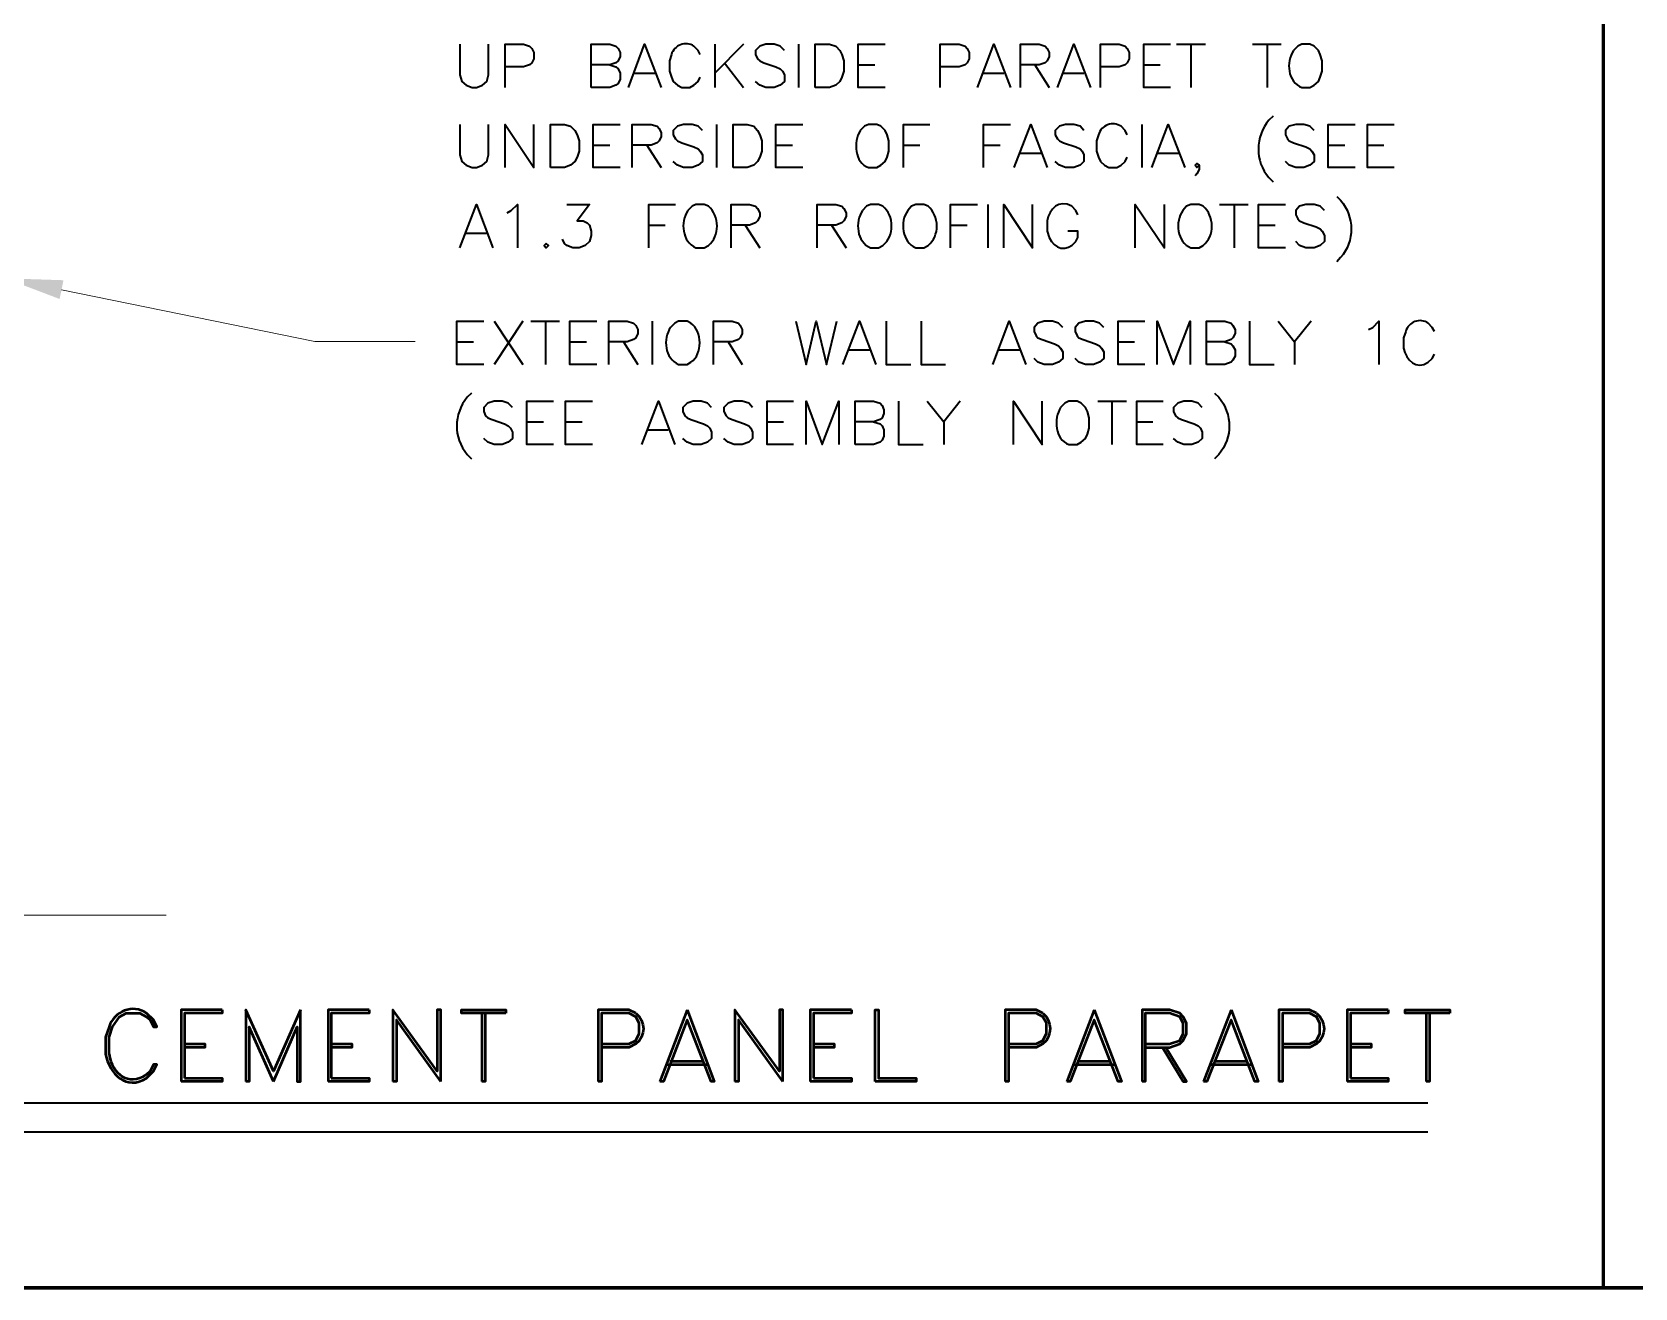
# Model space of a CAD drawing. Header units: inches. Extents: x 5 to 516, y -193 to 129.
# Drawn here: x 362.588 to 367.237, y -24.432 to -20.789 of the extents above; entities that cross this region are included whole.
import ezdxf

# ---------------------------------------------------------------- set-up
doc = ezdxf.new("R2010")
doc.units = ezdxf.units.IN
doc.header["$MEASUREMENT"] = 0
doc.layers.add('PDF5_Geometry', color=7, linetype='Continuous')
doc.layers.add('PDF5_Solid Fills', color=7, linetype='Continuous')

msp = doc.modelspace()

# ---------------------------------------------------------------- linework, layer by layer
at = {"layer": 'PDF5_Geometry', "lineweight": 60}
for points in [[(367.1454751, -24.4323428), (367.1454751, -16.9256758)], [(376.4010311, -24.4323428), (334.0676944, -24.4323428), (376.4010311, -24.4323428)]]:
    msp.add_lwpolyline(points, dxfattribs=at)
at = {"layer": 'PDF5_Geometry', "lineweight": 35}
for points in [[(363.8288075, -20.8245635), (363.8288075, -20.9134523), (363.834363, -20.9323412), (363.8465852, -20.9434523), (363.864363, -20.950119), (363.8765852, -20.950119), (363.894363, -20.9434523), (363.9065852, -20.9323412), (363.9121408, -20.9134523), (363.9121408, -20.8245635)], [(363.9599189, -20.9501196), (363.9599189, -20.824564), (364.0132522, -20.824564), (364.03103, -20.8301195), (364.0376967, -20.8367862), (364.0432522, -20.8478973), (364.0432522, -20.8667862), (364.0376967, -20.8778973), (364.03103, -20.884564), (364.0132522, -20.8901196), (363.9599189, -20.8901196)], [(364.2099189, -20.9501196), (364.2099189, -20.824564), (364.2632523, -20.824564), (364.28103, -20.8301195), (364.2876967, -20.8367862), (364.2932523, -20.8478973), (364.2932523, -20.8601196), (364.2876967, -20.8723418), (364.28103, -20.8778973), (364.2632523, -20.884564), (364.2099189, -20.884564)], [(364.3176968, -20.9501196), (364.3643635, -20.824564), (364.4121413, -20.9501196)], [(364.5676969, -20.8245635), (364.5676969, -20.950119)], [(364.6510302, -20.8245635), (364.5676969, -20.9078968)], [(364.7699188, -20.8423428), (364.7576966, -20.8301205), (364.7399188, -20.824565), (364.7165854, -20.824565), (364.6988077, -20.8301205), (364.6865854, -20.8423428), (364.6865854, -20.854565), (364.692141, -20.8667872), (364.6988077, -20.8723428), (364.7099188, -20.8778983), (364.7454743, -20.8901205), (364.7576966, -20.8956761), (364.7643632, -20.9023428), (364.7699188, -20.9134539), (364.7699188, -20.9323428), (364.7576966, -20.9434539), (364.7399188, -20.9501206), (364.7165854, -20.9501206), (364.6988077, -20.9434539), (364.6865854, -20.9323428)], [(364.8110305, -20.8245635), (364.8110305, -20.950119)], [(365.0621413, -20.9501196), (364.9843636, -20.9501196), (364.9843636, -20.824564), (365.0621413, -20.824564)], [(365.2221419, -20.9501196), (365.2221419, -20.824564), (365.2765863, -20.824564), (365.2943641, -20.8301195), (365.2999196, -20.8367862), (365.3054752, -20.8478973), (365.3054752, -20.8667862), (365.2999196, -20.8778973), (365.2943641, -20.884564), (365.2765863, -20.8901196), (365.2221419, -20.8901196)], [(365.3299186, -20.9501196), (365.3776964, -20.824564), (365.4254742, -20.9501196)], [(365.4543637, -20.9501196), (365.4543637, -20.824564), (365.5088081, -20.824564), (365.5265859, -20.8301195), (365.5321415, -20.8367862), (365.537697, -20.8478973), (365.537697, -20.8601196), (365.5321415, -20.8723418), (365.5265859, -20.8778973), (365.5088081, -20.884564), (365.4543637, -20.884564)], [(365.5621416, -20.9501196), (365.6099194, -20.824564), (365.6576972, -20.9501196)], [(365.6865855, -20.9501196), (365.6865855, -20.824564), (365.74103, -20.824564), (365.7588077, -20.8301195), (365.7643633, -20.8367862), (365.7699189, -20.8478973), (365.7699189, -20.8667862), (365.7643633, -20.8778973), (365.7588077, -20.884564), (365.74103, -20.8901196), (365.6865855, -20.8901196)], [(365.8899194, -20.9501196), (365.8121416, -20.9501196), (365.8121416, -20.824564), (365.8899194, -20.824564)], [(365.9076967, -20.8245635), (365.99103, -20.8245635)], [(365.9488084, -20.8245635), (365.9488084, -20.950119)], [(366.1276968, -20.8245635), (366.2110301, -20.8245635)], [(366.1699196, -20.8245635), (366.1699196, -20.950119)], [(366.27103, -20.950119), (366.2943633, -20.950119), (366.3065855, -20.9434523), (366.3188077, -20.9323412), (366.3243633, -20.920119), (366.3299189, -20.9023412), (366.3299189, -20.8723412), (366.3243633, -20.8545635), (366.3188077, -20.8423412), (366.3065855, -20.830119), (366.2943633, -20.8245635), (366.27103, -20.8245635), (366.2588077, -20.830119), (366.2465855, -20.8423412)], [(364.2632523, -20.8845633), (364.2810301, -20.8901188), (364.2876968, -20.8956744), (364.2932523, -20.9078966), (364.2932523, -20.9256744), (364.2876968, -20.9378966), (364.2810301, -20.9434522), (364.2632523, -20.9501188), (364.209919, -20.9501188)], [(364.335475, -20.9078968), (364.3943639, -20.9078968)], [(364.5965857, -20.8778969), (364.6510302, -20.9501191)], [(364.9843636, -20.8845633), (365.0321413, -20.8845633)], [(365.3476968, -20.9078968), (365.4065857, -20.9078968)], [(365.4965853, -20.8845633), (365.5376964, -20.9501188)], [(365.5799187, -20.9078968), (365.6388076, -20.9078968)], [(365.8121416, -20.8845633), (365.8599194, -20.8845633)], [(363.8288075, -21.0567864), (363.8288075, -21.1456753), (363.834363, -21.1645642), (363.8465852, -21.1756753), (363.864363, -21.182342), (363.8765852, -21.182342), (363.894363, -21.1756753), (363.9065852, -21.1645642), (363.9121408, -21.1456753), (363.9121408, -21.0567864)], [(363.9599189, -21.1823425), (363.9599189, -21.056787), (364.0432522, -21.1823425), (364.0432522, -21.056787)], [(364.293252, -21.1823425), (364.2154742, -21.1823425), (364.2154742, -21.056787), (364.293252, -21.056787)], [(364.3288075, -21.1823425), (364.3288075, -21.056787), (364.3832519, -21.056787), (364.4010297, -21.0623425), (364.4065853, -21.0690092), (364.4121408, -21.0812314), (364.4121408, -21.0923425), (364.4065853, -21.1045647), (364.4010297, -21.1101203), (364.3832519, -21.116787), (364.3288075, -21.116787)], [(364.5321416, -21.0745635), (364.5199194, -21.0623412), (364.5021416, -21.0567857), (364.4776972, -21.0567857), (364.4599194, -21.0623412), (364.4476972, -21.0745635), (364.4476972, -21.0867857), (364.4543638, -21.0990079), (364.4599194, -21.1045635), (364.4721416, -21.110119), (364.5076972, -21.1223413), (364.5199194, -21.1278968), (364.525475, -21.1345635), (364.5321416, -21.1456746), (364.5321416, -21.1645635), (364.5199194, -21.1756746), (364.5021416, -21.1823413), (364.4776972, -21.1823413), (364.4599194, -21.1756746), (364.4476972, -21.1645635)], [(364.5732522, -21.0567864), (364.5732522, -21.182342)], [(364.823252, -21.1823425), (364.7454742, -21.1823425), (364.7454742, -21.056787), (364.823252, -21.056787)], [(365.0143635, -21.182342), (365.0376968, -21.182342), (365.049919, -21.1756753), (365.0621413, -21.1645642), (365.0676968, -21.152342), (365.0732524, -21.1345642), (365.0732524, -21.1045642), (365.0676968, -21.0867864), (365.0621413, -21.0745642), (365.049919, -21.062342), (365.0376968, -21.0567864), (365.0143635, -21.0567864), (365.0021412, -21.062342), (364.989919, -21.0745642)], [(365.115475, -21.1823425), (365.115475, -21.056787), (365.1921417, -21.056787)], [(365.3476968, -21.1823425), (365.3476968, -21.056787), (365.4254746, -21.056787)], [(365.4365855, -21.1823425), (365.4843633, -21.056787), (365.5321411, -21.1823425)], [(365.6388086, -21.0745635), (365.6276974, -21.0623412), (365.6099197, -21.0567857), (365.5854752, -21.0567857), (365.5676974, -21.0623412), (365.5554752, -21.0745635), (365.5554752, -21.0867857), (365.5621419, -21.0990079), (365.5676974, -21.1045635), (365.5799197, -21.110119), (365.6154752, -21.1223413), (365.6276974, -21.1278968), (365.633253, -21.1345635), (365.6388086, -21.1456746), (365.6388086, -21.1645635), (365.6276974, -21.1756746), (365.6099197, -21.1823413), (365.5854752, -21.1823413), (365.5676974, -21.1756746), (365.5554752, -21.1645635)], [(365.8065852, -21.0567864), (365.8065852, -21.182342)], [(365.8354751, -21.1823425), (365.8832529, -21.056787), (365.9310307, -21.1823425)], [(366.1876966, -21.0334529), (366.1754744, -21.044564)], [(366.3065852, -21.0745635), (366.294363, -21.0623412), (366.2765852, -21.0567857), (366.2532519, -21.0567857), (366.234363, -21.0623412), (366.2232519, -21.0745635), (366.2232519, -21.0867857), (366.2288074, -21.0990079), (366.234363, -21.1045635), (366.2465852, -21.110119), (366.2821408, -21.1223413), (366.294363, -21.1278968), (366.2999185, -21.1345635), (366.3065852, -21.1456746), (366.3065852, -21.1645635), (366.294363, -21.1756746), (366.2765852, -21.1823413), (366.2532519, -21.1823413), (366.234363, -21.1756746), (366.2232519, -21.1645635)], [(366.4254747, -21.1823425), (366.3476969, -21.1823425), (366.3476969, -21.056787), (366.4254747, -21.056787)], [(366.5388079, -21.1823425), (366.4610302, -21.1823425), (366.4610302, -21.056787), (366.5388079, -21.056787)], [(364.2154742, -21.1167862), (364.263252, -21.1167862)], [(364.3710303, -21.1167862), (364.4121414, -21.1823418)], [(364.7454742, -21.1167862), (364.793252, -21.1167862)], [(365.115475, -21.1167862), (365.1632528, -21.1167862)], [(365.3476968, -21.1167862), (365.3954746, -21.1167862)], [(365.4543637, -21.1401198), (365.5143637, -21.1401198)], [(365.8532522, -21.1401198), (365.9132522, -21.1401198)], [(366.3476969, -21.1167862), (366.3954747, -21.1167862)], [(366.4610302, -21.1167862), (366.5088079, -21.1167862)], [(365.9732518, -21.1756761), (365.9665852, -21.1823428), (365.9610296, -21.1756761), (365.9665852, -21.1701206), (365.9732518, -21.1756761), (365.9732518, -21.1878984), (365.9665852, -21.2001206), (365.9610296, -21.2056761)], [(366.1754744, -21.2112307), (366.1876966, -21.2234529)], [(363.8288075, -21.4145632), (363.8765852, -21.2890077), (363.924363, -21.4145632)], [(363.9654742, -21.3134528), (363.9776965, -21.3067862), (363.9954742, -21.2890084), (363.9954742, -21.4145639)], [(364.1388084, -21.2890071), (364.204364, -21.2890071), (364.1688084, -21.3367849), (364.1865862, -21.3367849), (364.1976973, -21.3423405), (364.204364, -21.3490071), (364.2099196, -21.3667849), (364.2099196, -21.3790071), (364.204364, -21.3967849), (364.1921418, -21.407896), (364.174364, -21.4145627), (364.1565862, -21.4145627), (364.1388084, -21.407896), (364.1321418, -21.4023405), (364.1265862, -21.3901182)], [(364.3765856, -21.4145632), (364.3765856, -21.2890077), (364.4543634, -21.2890077)], [(364.549919, -21.2945627), (364.5376968, -21.2890071), (364.5132524, -21.2890071), (364.5021413, -21.2945627), (364.489919, -21.3067849)], [(364.615475, -21.4145632), (364.615475, -21.2890077), (364.6688083, -21.2890077), (364.6865861, -21.2945632), (364.6921416, -21.3012299), (364.6988083, -21.3134521), (364.6988083, -21.3245632), (364.6921416, -21.3367854), (364.6865861, -21.342341), (364.6688083, -21.3490077), (364.615475, -21.3490077)], [(364.865475, -21.4145632), (364.865475, -21.2890077), (364.9188083, -21.2890077), (364.9365861, -21.2945632), (364.9421417, -21.3012299), (364.9488083, -21.3134521), (364.9488083, -21.3245632), (364.9421417, -21.3367854), (364.9365861, -21.342341), (364.9188083, -21.3490077), (364.865475, -21.3490077)], [(365.0554744, -21.2945627), (365.0432521, -21.2890071), (365.0199188, -21.2890071), (365.0076966, -21.2945627), (364.9965855, -21.3067849)], [(365.1865858, -21.2945627), (365.1743636, -21.2890071), (365.1510302, -21.2890071), (365.138808, -21.2945627), (365.1276969, -21.3067849)], [(365.2521418, -21.4145632), (365.2521418, -21.2890077), (365.3299195, -21.2890077)], [(365.3599186, -21.2890071), (365.3599186, -21.4145627)], [(365.4065856, -21.4145632), (365.4065856, -21.2890077), (365.4899189, -21.4145632), (365.4899189, -21.2890077)], [(365.787697, -21.4145632), (365.787697, -21.2890077), (365.8721415, -21.4145632), (365.8721415, -21.2890077)], [(365.984364, -21.2945627), (365.9732528, -21.2890071), (365.9488084, -21.2890071), (365.9365862, -21.2945627), (365.9254751, -21.3067849)], [(366.0321417, -21.2890071), (366.1154751, -21.2890071)], [(366.0743634, -21.2890071), (366.0743634, -21.4145627)], [(366.2232528, -21.4145632), (366.145475, -21.4145632), (366.145475, -21.2890077), (366.2232528, -21.2890077)], [(366.3365863, -21.3067864), (366.324364, -21.2945642), (366.3065862, -21.2890087), (366.2821418, -21.2890087), (366.264364, -21.2945642), (366.2532529, -21.3067864), (366.2532529, -21.3190087), (366.2588085, -21.3312309), (366.264364, -21.3367864), (366.2765862, -21.342342), (366.3121418, -21.3545642), (366.324364, -21.3601198), (366.3299196, -21.3667864), (366.3365863, -21.3790087), (366.3365863, -21.3967864), (366.324364, -21.4078976), (366.3065862, -21.4145642), (366.2821418, -21.4145642), (366.264364, -21.4078976), (366.2532529, -21.3967864)], [(366.3721415, -21.2656759), (366.3832526, -21.276787)], [(365.5321415, -21.3367871), (365.5321415, -21.3667871), (365.537697, -21.3845649)], [(365.6210304, -21.3190093), (365.6154748, -21.3067871), (365.6032526, -21.2945648)], [(363.8465856, -21.3723405), (363.9065857, -21.3723405)], [(364.3765856, -21.3490092), (364.4243634, -21.3490092)], [(364.6565855, -21.3490092), (364.6988078, -21.4145648)], [(364.9065855, -21.3490092), (364.9488078, -21.4145648)], [(365.2521418, -21.3490092), (365.2999195, -21.3490092)], [(365.6154748, -21.3967871), (365.6210304, -21.3845649), (365.6210304, -21.3667871), (365.5921415, -21.3667871)], [(366.145475, -21.3490092), (366.1932528, -21.3490092)], [(364.5132524, -21.4145627), (364.5376968, -21.4145627), (364.549919, -21.407896)], [(365.0199188, -21.4145627), (365.0432521, -21.4145627), (365.0554744, -21.407896)], [(365.1510302, -21.4145627), (365.1743636, -21.4145627), (365.1865858, -21.407896)], [(365.9488084, -21.4145627), (365.9732528, -21.4145627), (365.984364, -21.407896)], [(366.3832526, -21.4434537), (366.3721415, -21.4556759)], [(363.8976967, -21.753453), (363.8199189, -21.753453), (363.8199189, -21.6278975), (363.8976967, -21.6278975)], [(363.9276969, -21.6278969), (364.0110302, -21.7534525)], [(364.0110302, -21.6278969), (363.9276969, -21.7534525)], [(364.0343637, -21.6278969), (364.117697, -21.6278969)], [(364.0765853, -21.6278969), (364.0765853, -21.7534525)], [(364.2254747, -21.753453), (364.147697, -21.753453), (364.147697, -21.6278975), (364.2254747, -21.6278975)], [(364.2610302, -21.753453), (364.2610302, -21.6278975), (364.3143636, -21.6278975), (364.3321413, -21.633453), (364.338808, -21.6401197), (364.3443636, -21.6523419), (364.3443636, -21.663453), (364.338808, -21.6756753), (364.3321413, -21.6812308), (364.3143636, -21.6878975), (364.2610302, -21.6878975)], [(364.3865863, -21.6278969), (364.3865863, -21.7534525)], [(364.4988077, -21.6334525), (364.4876966, -21.6278969), (364.4632521, -21.6278969), (364.452141, -21.6334525), (364.4399188, -21.6456747)], [(364.5643637, -21.753453), (364.5643637, -21.6278975), (364.6188081, -21.6278975), (364.6365859, -21.633453), (364.6421414, -21.6401197), (364.647697, -21.6523419), (364.647697, -21.663453), (364.6421414, -21.6756753), (364.6365859, -21.6812308), (364.6188081, -21.6878975), (364.5643637, -21.6878975)], [(364.803253, -21.6278969), (364.833253, -21.7534525), (364.8621419, -21.6278969), (364.8921419, -21.7534525), (364.9221419, -21.6278969)], [(364.9399187, -21.753453), (364.9876964, -21.6278975), (365.0354742, -21.753453)], [(365.0654748, -21.6278969), (365.0654748, -21.7534525), (365.1365859, -21.7534525)], [(365.1665863, -21.6278969), (365.1665863, -21.7534525), (365.2376974, -21.7534525)], [(365.3743635, -21.753453), (365.4221413, -21.6278975), (365.4699191, -21.753453)], [(365.5776965, -21.645674), (365.5654743, -21.6334518), (365.5476965, -21.6278962), (365.5232521, -21.6278962), (365.5054743, -21.6334518), (365.4943632, -21.645674), (365.4943632, -21.6578962), (365.4999187, -21.6701184), (365.5054743, -21.675674), (365.5176965, -21.6812296), (365.5532521, -21.6934518), (365.5654743, -21.6990073), (365.5710299, -21.705674), (365.5776965, -21.7167851), (365.5776965, -21.735674), (365.5654743, -21.7467851), (365.5476965, -21.7534518), (365.5232521, -21.7534518), (365.5054743, -21.7467851), (365.4943632, -21.735674)], [(365.6965862, -21.645674), (365.684364, -21.6334518), (365.6665862, -21.6278962), (365.6432529, -21.6278962), (365.624364, -21.6334518), (365.6132529, -21.645674), (365.6132529, -21.6578962), (365.6188085, -21.6701184), (365.624364, -21.675674), (365.6365862, -21.6812296), (365.6721418, -21.6934518), (365.684364, -21.6990073), (365.6899196, -21.705674), (365.6965862, -21.7167851), (365.6965862, -21.735674), (365.684364, -21.7467851), (365.6665862, -21.7534518), (365.6432529, -21.7534518), (365.624364, -21.7467851), (365.6132529, -21.735674)], [(365.8154746, -21.753453), (365.7376968, -21.753453), (365.7376968, -21.6278975), (365.8154746, -21.6278975)], [(365.8510301, -21.753453), (365.8510301, -21.6278975), (365.8988079, -21.753453), (365.9465856, -21.6278975), (365.9465856, -21.753453)], [(365.9943632, -21.753453), (365.9943632, -21.6278975), (366.0476966, -21.6278975), (366.0654744, -21.633453), (366.0710299, -21.6401197), (366.0776966, -21.6523419), (366.0776966, -21.663453), (366.0710299, -21.6756753), (366.0654744, -21.6812308), (366.0476966, -21.6878975), (365.9943632, -21.6878975)], [(366.1188083, -21.6278969), (366.1188083, -21.7534525), (366.1910305, -21.7534525)], [(366.2021416, -21.6278969), (366.2499194, -21.6878969), (366.2499194, -21.7534525)], [(366.2976967, -21.6278969), (366.2499189, -21.6878969)], [(366.4643634, -21.6523427), (366.4765856, -21.645676), (366.4943634, -21.6278982), (366.4943634, -21.7534538)], [(363.8199189, -21.6878968), (363.8676967, -21.6878968)], [(364.147697, -21.6878968), (364.1954747, -21.6878968)], [(364.303253, -21.6878968), (364.3443641, -21.7534523)], [(364.6065853, -21.6878968), (364.6476964, -21.7534523)], [(364.9576968, -21.7112303), (365.0176969, -21.7112303)], [(365.3921417, -21.7112303), (365.4521417, -21.7112303)], [(365.7376968, -21.6878968), (365.7854746, -21.6878968)], [(366.0476967, -21.6878968), (366.0654744, -21.6934523), (366.07103, -21.6990079), (366.0776967, -21.7112301), (366.0776967, -21.7290079), (366.07103, -21.7412301), (366.0654744, -21.7467857), (366.0476967, -21.7534523), (365.9943633, -21.7534523)], [(364.4632521, -21.7534525), (364.4876966, -21.7534525), (364.4988077, -21.7467858)], [(366.6376968, -21.7467857), (366.648808, -21.7356746), (366.6554746, -21.7234524)], [(363.8621406, -21.8367864), (363.8499183, -21.8478975)], [(366.0176967, -21.8367864), (366.029919, -21.8478975)], [(363.9810303, -21.877897), (363.9688081, -21.8656747), (363.9510303, -21.8601192), (363.9276969, -21.8601192), (363.9099192, -21.8656747), (363.8976969, -21.877897), (363.8976969, -21.8901192), (363.9032525, -21.9023414), (363.9099192, -21.907897), (363.9221414, -21.9134525), (363.9576969, -21.9256747), (363.9688081, -21.9312303), (363.9754747, -21.937897), (363.9810303, -21.9501192), (363.9810303, -21.967897), (363.9688081, -21.9790081), (363.9510303, -21.9856747), (363.9276969, -21.9856747), (363.9099192, -21.9790081), (363.8976969, -21.967897)], [(364.0999186, -21.985676), (364.0232519, -21.985676), (364.0232519, -21.8601204), (364.0999186, -21.8601204)], [(364.2132519, -21.985676), (364.1354741, -21.985676), (364.1354741, -21.8601204), (364.2132519, -21.8601204)], [(364.3565853, -21.985676), (364.4043631, -21.8601204), (364.4521408, -21.985676)], [(364.5588083, -21.877897), (364.5465861, -21.8656747), (364.5288083, -21.8601192), (364.505475, -21.8601192), (364.4876972, -21.8656747), (364.475475, -21.877897), (364.475475, -21.8901192), (364.4810305, -21.9023414), (364.4876972, -21.907897), (364.4988083, -21.9134525), (364.535475, -21.9256747), (364.5465861, -21.9312303), (364.5532528, -21.937897), (364.5588083, -21.9501192), (364.5588083, -21.967897), (364.5465861, -21.9790081), (364.5288083, -21.9856747), (364.505475, -21.9856747), (364.4876972, -21.9790081), (364.475475, -21.967897)], [(364.6776969, -21.877897), (364.6665858, -21.8656747), (364.6476969, -21.8601192), (364.6243636, -21.8601192), (364.6065858, -21.8656747), (364.5943636, -21.877897), (364.5943636, -21.8901192), (364.6010302, -21.9023414), (364.6065858, -21.907897), (364.618808, -21.9134525), (364.6543636, -21.9256747), (364.6665858, -21.9312303), (364.6721414, -21.937897), (364.6776969, -21.9501192), (364.6776969, -21.967897), (364.6665858, -21.9790081), (364.6476969, -21.9856747), (364.6243636, -21.9856747), (364.6065858, -21.9790081), (364.5943636, -21.967897)], [(364.7965864, -21.985676), (364.7199197, -21.985676), (364.7199197, -21.8601204), (364.7965864, -21.8601204)], [(364.8332529, -21.985676), (364.8332529, -21.8601204), (364.8799196, -21.985676), (364.9276974, -21.8601204), (364.9276974, -21.985676)], [(364.975475, -21.985676), (364.975475, -21.8601204), (365.0288084, -21.8601204), (365.0476973, -21.865676), (365.0532528, -21.8723427), (365.0588084, -21.8845649), (365.0588084, -21.895676), (365.0532528, -21.9078982), (365.0476973, -21.9134538), (365.0288084, -21.9201205), (364.975475, -21.9201205)], [(365.10103, -21.8601199), (365.10103, -21.9856755), (365.1721411, -21.9856755)], [(365.1843633, -21.8601199), (365.2321411, -21.9201199), (365.2321411, -21.9856755)], [(365.2799195, -21.8601199), (365.2321418, -21.9201199)], [(365.4343634, -21.985676), (365.4343634, -21.8601204), (365.5176967, -21.985676), (365.5176967, -21.8601204)], [(365.5954747, -21.9856755), (365.6188081, -21.9856755), (365.6310303, -21.9790088), (365.6432525, -21.9678977), (365.6488081, -21.9556755), (365.6543636, -21.9378977), (365.6543636, -21.9078977), (365.6488081, -21.8901199), (365.6432525, -21.8778977), (365.6310303, -21.8656755), (365.6188081, -21.8601199), (365.5954747, -21.8601199), (365.5832525, -21.8656755), (365.5710303, -21.8778977)], [(365.6788081, -21.8601199), (365.7621414, -21.8601199)], [(365.7199198, -21.8601199), (365.7199198, -21.9856755)], [(365.868808, -21.985676), (365.7921413, -21.985676), (365.7921413, -21.8601204), (365.868808, -21.8601204)], [(365.9821415, -21.877897), (365.9699193, -21.8656747), (365.9521415, -21.8601192), (365.9288082, -21.8601192), (365.9110304, -21.8656747), (365.8988082, -21.877897), (365.8988082, -21.8901192), (365.9043637, -21.9023414), (365.9110304, -21.907897), (365.9221415, -21.9134525), (365.9588082, -21.9256747), (365.9699193, -21.9312303), (365.976586, -21.937897), (365.9821415, -21.9501192), (365.9821415, -21.967897), (365.9699193, -21.9790081), (365.9521415, -21.9856747), (365.9288082, -21.9856747), (365.9110304, -21.9790081), (365.8988082, -21.967897)], [(364.0232519, -21.9201197), (364.0710297, -21.9201197)], [(364.1354741, -21.9201197), (364.1832519, -21.9201197)], [(364.3743635, -21.9434532), (364.4332524, -21.9434532)], [(364.7199197, -21.9201197), (364.7676975, -21.9201197)], [(365.0288073, -21.9201197), (365.0476962, -21.9256753), (365.0532518, -21.9312308), (365.0588073, -21.9434531), (365.0588073, -21.9612308), (365.0532518, -21.9734531), (365.0476962, -21.9790086), (365.0288073, -21.9856753), (364.975474, -21.9856753)], [(365.7921413, -21.9201197), (365.838808, -21.9201197)], [(363.8499183, -22.0145642), (363.8621406, -22.0267864)], [(366.029919, -22.0145642), (366.0176967, -22.0267864)], [(358.062141, -23.8956742), (366.6365859, -23.8956742)], [(358.062141, -23.9790075), (366.6365859, -23.9790075)]]:
    msp.add_lwpolyline(points, dxfattribs=at)
for points in [[(364.5254752, -20.8545634), (364.5199197, -20.8423411), (364.5076974, -20.8301189, 0.50829303), (364.4421419, -20.8545634), (364.4365863, -20.8723411), (364.4365863, -20.9023411), (364.4421419, -20.9201189), (364.4476974, -20.9323411), (364.4599197, -20.9434523), (364.4721419, -20.9501189), (364.4954752, -20.9501189), (364.5076974, -20.9434523), (364.5199197, -20.9323411), (364.5254752, -20.9201189)], [(365.7643635, -21.0867863), (365.758808, -21.0745641), (365.7465858, -21.0623419, 0.508362924), (365.6810302, -21.0867863), (365.6754746, -21.1045641), (365.6754746, -21.1345641), (365.6810302, -21.1523419), (365.6865857, -21.1645641), (365.698808, -21.1756752), (365.7110302, -21.1823419), (365.7343635, -21.1823419), (365.7465858, -21.1756752), (365.758808, -21.1645641), (365.7643635, -21.1523419)], [(366.6554746, -21.6578969), (366.648808, -21.6456746), (366.6376968, -21.6334524, 0.508478841), (366.5721413, -21.6578969), (366.5654746, -21.6756746), (366.5654746, -21.7056746)]]:
    msp.add_lwpolyline(points, format="xyb", dxfattribs=at)
for points in [[(364.8588086, -20.9501196), (364.8588086, -20.824564), (364.9010308, -20.824564), (364.9188086, -20.8301195), (364.9310308, -20.8423418), (364.9365864, -20.854564), (364.9421419, -20.8723418), (364.9421419, -20.9023418), (364.9365864, -20.9201196), (364.9310308, -20.9323418), (364.9188086, -20.9434529), (364.9010308, -20.9501196)], [(364.0910303, -21.1823425), (364.0910303, -21.056787), (364.1321414, -21.056787), (364.1499192, -21.0623425), (364.1621415, -21.0745647), (364.1688081, -21.086787), (364.1743637, -21.1045647), (364.1743637, -21.1345647), (364.1688081, -21.1523425), (364.1621415, -21.1645647), (364.1499192, -21.1756759), (364.1321414, -21.1823425)], [(364.6210303, -21.1823425), (364.6210303, -21.056787), (364.6621414, -21.056787), (364.6810303, -21.0623425), (364.6921414, -21.0745647), (364.6988081, -21.086787), (364.7043636, -21.1045647), (364.7043636, -21.1345647), (364.6988081, -21.1523425), (364.6921414, -21.1645647), (364.6810303, -21.1756759), (364.6621414, -21.1823425)], [(364.0788075, -21.4023426), (364.0732519, -21.4078982), (364.0788075, -21.4145649), (364.0854741, -21.4078982)]]:
    msp.add_lwpolyline(points, close=True, dxfattribs=at)
at = {"layer": 'PDF5_Geometry', "lineweight": 15}
for points in [[(362.6732525, -21.5367873), (363.407697, -21.6867873), (363.6988081, -21.6867873)], [(357.174362, -23.3478972), (360.1599178, -23.3512305), (360.2376955, -23.4845638), (360.3754734, -23.1890083), (360.451029, -23.3512305), (362.9765848, -23.3512305)]]:
    msp.add_lwpolyline(points, dxfattribs=at)
at = {"layer": 'PDF5_Geometry', "lineweight": 50}
for points in [[(362.8110303, -23.7545641), (362.8110303, -23.7045641), (362.8210303, -23.6745641), (362.8410303, -23.6456752), (362.8610303, -23.6356752), (362.8999192, -23.6356752), (362.9199192, -23.6456752), (362.9299192, -23.6545641), (362.9399192, -23.6745641), (362.9499192, -23.6745641), (362.9399192, -23.6545641), (362.9199192, -23.6356752)], [(363.1388075, -23.625675), (363.0199186, -23.625675), (363.0199186, -23.8334528)], [(363.1388083, -23.6256757), (363.1388083, -23.6356757), (363.0299194, -23.6356757), (363.0299194, -23.8234535)], [(363.3665856, -23.625675), (363.2876967, -23.8034528), (363.2076967, -23.625675), (363.2076967, -23.8334528)], [(363.2876968, -23.8334522), (363.3565857, -23.6745633), (363.3565857, -23.8334522), (363.3665857, -23.8334522), (363.3665857, -23.6256744)], [(363.565475, -23.625675), (363.4465861, -23.625675), (363.4465861, -23.8334528)], [(363.5654746, -23.6256757), (363.5654746, -23.6356757), (363.4554746, -23.6356757), (363.4554746, -23.8234535)], [(363.7732519, -23.8334528), (363.7732519, -23.625675), (363.7632519, -23.625675), (363.7632519, -23.8034528), (363.634363, -23.625675), (363.634363, -23.8334528)], [(363.7732526, -23.8334538), (363.6443637, -23.6545649), (363.6443637, -23.8334538), (363.6343637, -23.8334538)], [(363.9021412, -23.6356757), (363.9021412, -23.8334535), (363.8921412, -23.8334535)], [(363.8921416, -23.6356757), (363.8921416, -23.8334535)], [(364.2399188, -23.7245646), (364.3188077, -23.7245646), (364.3388077, -23.7145646), (364.3488077, -23.6945646), (364.3488077, -23.6645646), (364.3388077, -23.6456757), (364.3188077, -23.6356757), (364.2399188, -23.6356757), (364.2399188, -23.8334535), (364.2299188, -23.8334535)], [(364.3388081, -23.635675), (364.3188081, -23.625675), (364.2299192, -23.625675), (364.2299192, -23.8334528)], [(364.4876967, -23.625675), (364.4088078, -23.8334528)], [(364.4876967, -23.6256761), (364.5665856, -23.8334538), (364.5576967, -23.8334538), (364.4876967, -23.6545649), (364.4188078, -23.8334538), (364.4088078, -23.8334538)], [(364.7654745, -23.8334528), (364.7654745, -23.625675), (364.7554745, -23.625675), (364.7554745, -23.8034528), (364.6265856, -23.625675), (364.6265856, -23.8334528)], [(364.7654752, -23.8334538), (364.6365863, -23.6545649), (364.6365863, -23.8334538), (364.6265863, -23.8334538)], [(364.9643636, -23.625675), (364.8443636, -23.625675), (364.8443636, -23.8334528)], [(364.9643632, -23.6256757), (364.9643632, -23.6356757), (364.8543632, -23.6356757), (364.8543632, -23.8234535)], [(365.5199188, -23.635675), (365.4999188, -23.625675), (365.4099188, -23.625675), (365.4099188, -23.8334528)], [(365.4199195, -23.7245646), (365.4999195, -23.7245646), (365.5199195, -23.7145646), (365.5299195, -23.6945646), (365.5299195, -23.6645646), (365.5199195, -23.6456757), (365.4999195, -23.6356757), (365.4199195, -23.6356757), (365.4199195, -23.8334535), (365.4099195, -23.8334535)], [(365.6688085, -23.625675), (365.5888085, -23.8334528)], [(365.6688085, -23.6256761), (365.7476974, -23.8334538), (365.7376974, -23.8334538), (365.6688085, -23.6545649), (365.5988085, -23.8334538), (365.5888085, -23.8334538)], [(365.8165859, -23.7245646), (365.8865859, -23.7245646), (365.9165859, -23.7145646), (365.9265859, -23.6945646), (365.9265859, -23.6645646), (365.9165859, -23.6456757), (365.8865859, -23.6356757), (365.8165859, -23.6356757), (365.8165859, -23.8334535), (365.807697, -23.8334535)], [(365.8165863, -23.7345639), (365.8865863, -23.7345639), (365.9165863, -23.7245639), (365.9265863, -23.7145639), (365.9365863, -23.6945639), (365.9365863, -23.6645639), (365.9265863, -23.645675), (365.9165863, -23.635675), (365.8865863, -23.625675), (365.8076974, -23.625675), (365.8076974, -23.8334528)], [(366.0654748, -23.625675), (365.9854748, -23.8334528)], [(366.0654748, -23.6256761), (366.1443637, -23.8334538), (366.1343637, -23.8334538), (366.0654748, -23.6545649), (365.9954748, -23.8334538), (365.9854748, -23.8334538)], [(366.2143633, -23.7245646), (366.2932522, -23.7245646), (366.3132522, -23.7145646), (366.3232522, -23.6945646), (366.3232522, -23.6645646), (366.3132522, -23.6456757), (366.2932522, -23.6356757), (366.2143633, -23.6356757), (366.2143633, -23.8334535), (366.2043633, -23.8334535)], [(366.3132526, -23.635675), (366.2932526, -23.625675), (366.2043637, -23.625675), (366.2043637, -23.8334528)], [(366.5210303, -23.625675), (366.4021414, -23.625675), (366.4021414, -23.8334528)], [(366.5210299, -23.6256757), (366.5210299, -23.6356757), (366.412141, -23.6356757), (366.412141, -23.8234535)], [(366.63103, -23.6356757), (366.63103, -23.8334535)], [(366.6410308, -23.6356757), (366.6410308, -23.8334535), (366.6310308, -23.8334535)], [(362.8110303, -23.6745641), (362.8010303, -23.7045641), (362.8010303, -23.7545641)], [(363.2876963, -23.833453), (363.2176963, -23.6745641), (363.2176963, -23.833453), (363.2076963, -23.833453)], [(363.0299194, -23.7245632), (363.0888083, -23.7245632), (363.0888083, -23.7345632), (363.0299194, -23.7345632)], [(363.4554746, -23.7245632), (363.5154746, -23.7245632), (363.5154746, -23.7345632), (363.4554746, -23.7345632)], [(364.3388081, -23.7245639), (364.3188081, -23.7345639), (364.2399192, -23.7345639)], [(364.8543632, -23.7245632), (364.9143632, -23.7245632), (364.9143632, -23.7345632), (364.8543632, -23.7345632)], [(365.5199188, -23.7245639), (365.4999188, -23.7345639), (365.4199188, -23.7345639)], [(365.8665861, -23.734564), (365.9265861, -23.8334529), (365.9365861, -23.8334529), (365.8765861, -23.734564)], [(366.3132526, -23.7245639), (366.2932526, -23.7345639), (366.2143637, -23.7345639)], [(366.412141, -23.7245632), (366.472141, -23.7245632), (366.472141, -23.7345632), (366.412141, -23.7345632)], [(362.9199192, -23.823453), (362.9399192, -23.803453), (362.9499192, -23.7845641), (362.9399192, -23.7845641), (362.9299192, -23.803453), (362.9199192, -23.813453)], [(364.4276969, -23.7845631), (364.5476969, -23.7845631)], [(364.4376965, -23.7745646), (364.5376965, -23.7745646)], [(365.6088086, -23.7845631), (365.7276975, -23.7845631)], [(365.6188082, -23.7745646), (365.7176971, -23.7745646)], [(366.005475, -23.7845631), (366.1243639, -23.7845631)], [(366.0154746, -23.7745646), (366.1143635, -23.7745646)], [(363.0299194, -23.8234538), (363.1388083, -23.8234538), (363.1388083, -23.8334538), (363.0199194, -23.8334538)], [(363.4554746, -23.8234538), (363.5654746, -23.8234538), (363.5654746, -23.8334538), (363.4465857, -23.8334538)], [(364.8543632, -23.8234538), (364.9643632, -23.8234538), (364.9643632, -23.8334538), (364.8443632, -23.8334538)], [(366.412141, -23.8234538), (366.5210299, -23.8234538), (366.5210299, -23.8334538), (366.402141, -23.8334538)]]:
    msp.add_lwpolyline(points, dxfattribs=at)
for points in [[(363.9621418, -23.635675), (363.8332529, -23.635675), (363.8332529, -23.625675), (363.9621418, -23.625675)], [(365.0332527, -23.8334522), (365.0332527, -23.6256744), (365.0432527, -23.6256744), (365.0432527, -23.8234522), (365.1521416, -23.8234522), (365.1521416, -23.8334522)], [(366.6999191, -23.635675), (366.5710302, -23.635675), (366.5710302, -23.625675), (366.6999191, -23.625675)]]:
    msp.add_lwpolyline(points, close=True, dxfattribs=at)
at = {"layer": 'PDF5_Geometry', "lineweight": 35}
for points in [[(366.2465855, -20.8423412), (366.2241781, -20.876656), (366.2293077, -20.933619), (366.27103, -20.950119)], [(366.1754744, -21.044564), (366.1348633, -21.092064), (366.1341225, -21.1639159), (366.1754744, -21.2112307)], [(364.989919, -21.0745642), (364.9696783, -21.1079716), (364.9727894, -21.1673235), (365.0143635, -21.182342)], [(365.6032526, -21.2945648), (365.5667711, -21.2723611), (365.5383822, -21.3022315), (365.5321415, -21.3367871)], [(366.3832526, -21.276787), (366.4238637, -21.324287), (366.4246045, -21.3961388), (366.3832526, -21.4434537)], [(364.489919, -21.3067849), (364.4675301, -21.341396), (364.4727524, -21.396396), (364.5132524, -21.4145627)], [(364.549919, -21.407896), (364.5831783, -21.3823034), (364.5822339, -21.3214516), (364.549919, -21.2945627)], [(364.9965855, -21.3067849), (364.9733262, -21.3392849), (364.9797892, -21.3993405), (365.0199188, -21.4145627)], [(365.0554744, -21.407896), (365.0902707, -21.3818219), (365.0888447, -21.3213775), (365.0554744, -21.2945627)], [(365.1276969, -21.3067849), (365.1044376, -21.3392849), (365.1109006, -21.3993405), (365.1510302, -21.4145627)], [(365.1865858, -21.407896), (365.2213821, -21.3818219), (365.2199562, -21.3213775), (365.1865858, -21.2945627)], [(365.9254751, -21.3067849), (365.9022158, -21.3392849), (365.9086788, -21.3993405), (365.9488084, -21.4145627)], [(365.984364, -21.407896), (366.0191603, -21.3818219), (366.0177343, -21.3213775), (365.984364, -21.2945627)], [(365.537697, -21.3845649), (365.5530859, -21.4191204), (365.5884748, -21.4293426), (365.6154748, -21.3967871)], [(364.4399188, -21.6456747), (364.4167892, -21.6792858), (364.4225114, -21.7361192), (364.4632521, -21.7534525)], [(364.4988077, -21.7467858), (364.533567, -21.7242118), (364.5324188, -21.6570821), (364.4988077, -21.6334525)], [(366.5654746, -21.7056746), (366.5724191, -21.7403043), (366.6039376, -21.7708413), (366.6376968, -21.7467857)], [(363.8499183, -21.8478975), (363.8096035, -21.8991753), (363.8087887, -21.963416), (363.8499183, -22.0145642)], [(366.029919, -21.8478975), (366.0702338, -21.8991568), (366.0710486, -21.9634345), (366.029919, -22.0145642)], [(365.5710303, -21.8778977), (365.5507895, -21.9113051), (365.5539006, -21.9706569), (365.5954747, -21.9856755)]]:
    msp.add_open_spline(points, degree=3, dxfattribs=at)
at = {"layer": 'PDF5_Geometry', "lineweight": 50}
for points in [[(362.9199192, -23.6356752), (362.8802896, -23.6063049), (362.8252525, -23.6306938), (362.8110303, -23.6745641)], [(364.3388081, -23.635675), (364.3688637, -23.6592861), (364.3676785, -23.7013787), (364.3388081, -23.7245639)], [(365.5199188, -23.635675), (365.5478262, -23.655712), (365.547141, -23.7045824), (365.5199188, -23.7245639)], [(366.3132526, -23.635675), (366.3433082, -23.6592861), (366.342123, -23.7013787), (366.3132526, -23.7245639)], [(362.8010303, -23.7545641), (362.8115118, -23.8119345), (362.8621229, -23.8609901), (362.9199192, -23.823453)], [(362.8110303, -23.7545641), (362.822234, -23.812453), (362.8649563, -23.8474901), (362.9199192, -23.813453)]]:
    msp.add_open_spline(points, degree=3, dxfattribs=at)
at = {"layer": 'PDF5_Solid Fills', "lineweight": 50, "transparency": 33554559}
msp.add_solid([(362.667696, -21.5634529), (362.5099182, -21.5034528), (362.6788071, -21.5090084)], dxfattribs=at)

doc.saveas('drawing.dxf')
